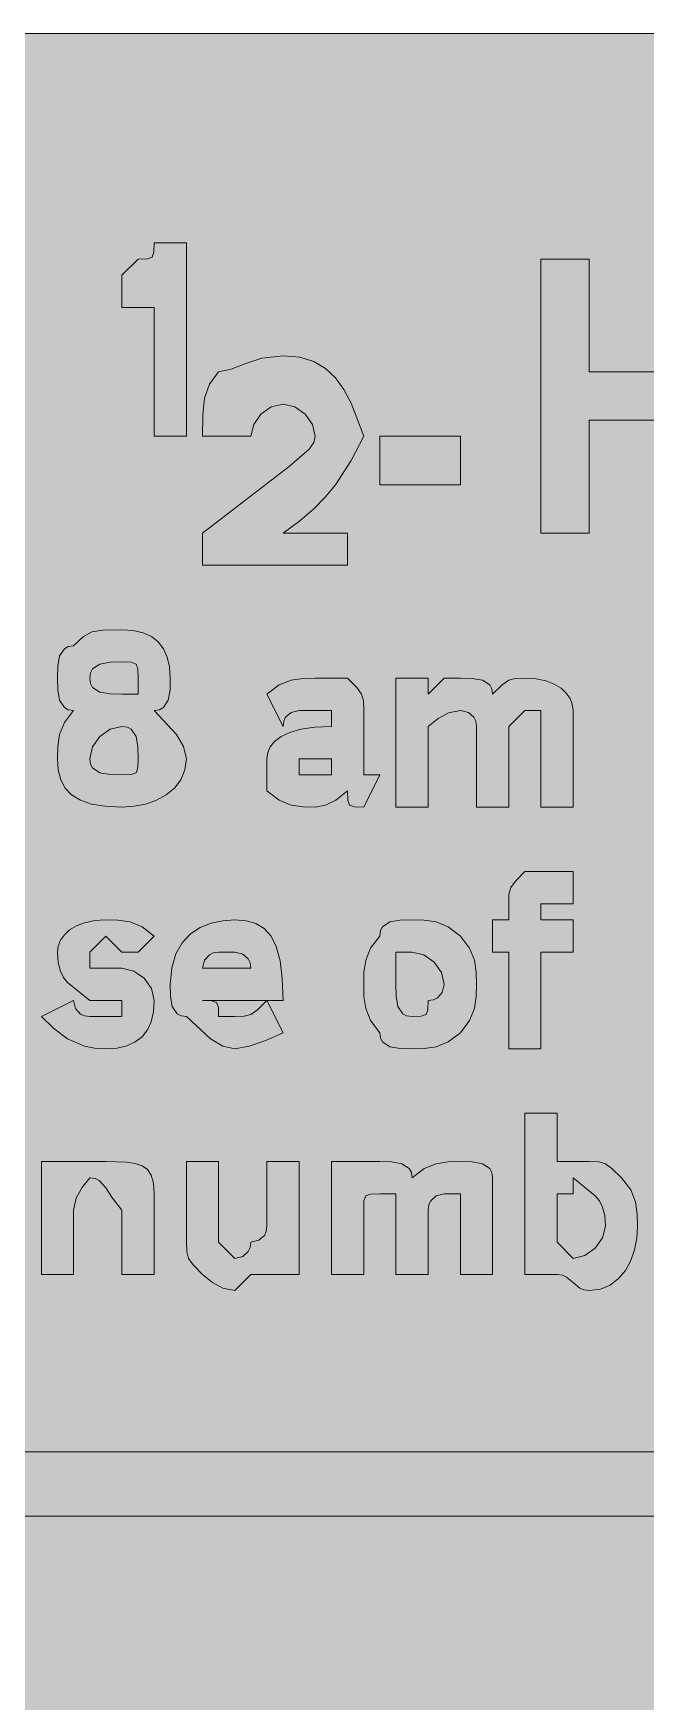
# Model space of a CAD drawing. Header units: metres. Extents: x 9 to 558, y 12 to 260.
# Drawn here: x 153.8 to 199.4, y 136 to 260.2 of the extents above; entities that cross this region are included whole.
import ezdxf

# ---------------------------------------------------------------- set-up
doc = ezdxf.new("R2010")
doc.units = ezdxf.units.M
for name, color, linetype, true_color in [('FILL_BLACK_000000', 7, 'Continuous', 0x000000), ('FILL_YELLOW_FFFF00', 7, 'Continuous', 0xffff00), ('STROKE_BLACK_000000', 7, 'Continuous', 0x000000)]:
    doc.layers.add(name, color=color, linetype=linetype, true_color=true_color)

msp = doc.modelspace()

# ---------------------------------------------------------------- hatches: boundary and pattern name
at = {"layer": 'FILL_BLACK_000000', "true_color": 0x000000}
h = msp.add_hatch(color=7, dxfattribs=at)
h.dxf.hatch_style = 1
h.paths.add_polyline_path([(162.81, 230.16), (162.81, 239.76), (160.41, 239.76), (160.41, 242.16), (161.61, 243.36), (162.3, 243.38), (162.66, 243.51), (162.79, 243.87), (162.81, 244.56), (165.21, 244.56), (165.21, 230.16), (162.81, 230.16)])
h = msp.add_hatch(color=7, dxfattribs=at)
h.dxf.hatch_style = 1
h.paths.add_polyline_path([(200.01, 234.96), (203.61, 234.96), (203.61, 243.36), (207.21, 243.36), (207.21, 222.96), (203.61, 222.96), (203.61, 231.36), (200.01, 231.36), (195.21, 231.36), (195.21, 222.96), (191.61, 222.96), (191.61, 243.36), (195.21, 243.36), (195.21, 234.96), (200.01, 234.96)])
h = msp.add_hatch(color=7, dxfattribs=at)
h.dxf.hatch_style = 1
h.paths.add_polyline_path([(177.21, 222.96), (177.21, 220.56), (166.41, 220.56), (166.41, 222.96), (172.86, 227.91), (174.34, 229.2), (174.7, 229.7), (174.81, 230.16), (174.6, 231.04), (174.06, 231.81), (173.29, 232.35), (172.41, 232.56), (171.53, 232.35), (170.76, 231.81), (170.22, 231.04), (170.01, 230.16), (166.41, 230.16), (166.43, 231.75), (166.56, 233.01), (166.92, 234.04), (167.61, 234.96), (168.53, 235.15), (169.56, 235.56), (170.82, 235.97), (172.41, 236.16), (173.65, 236.05), (174.7, 235.73), (175.57, 235.21), (176.31, 234.51), (176.93, 233.64), (177.47, 232.62), (178.41, 230.16), (177.47, 228.36), (176.31, 226.56), (175.57, 225.66), (174.7, 224.76), (173.65, 223.86), (172.41, 222.96), (177.21, 222.96)])
h = msp.add_hatch(color=7, dxfattribs=at)
h.dxf.hatch_style = 1
h.paths.add_polyline_path([(185.61, 226.56), (179.61, 226.56), (179.61, 230.16), (185.61, 230.16), (185.61, 226.56)])
h = msp.add_hatch(color=7, dxfattribs=at)
h.dxf.hatch_style = 1
h.paths.add_polyline_path([(157.31, 203.07), (156.66, 203.46), (156.18, 203.97), (155.85, 204.58), (155.67, 205.32), (155.61, 206.16), (155.63, 207.06), (155.76, 207.96), (156.12, 208.86), (156.81, 209.76), (156.41, 209.81), (156.12, 209.97), (155.76, 210.51), (155.63, 211.28), (155.61, 212.16), (155.63, 213.04), (155.76, 213.81), (156.12, 214.35), (156.41, 214.51), (156.81, 214.56), (157.54, 215.25), (158.16, 215.61), (159, 215.74), (160.41, 215.76), (161.25, 215.7), (161.98, 215.53), (162.6, 215.25), (163.11, 214.86), (163.5, 214.35), (163.78, 213.73), (163.95, 213), (164.01, 212.16), (163.99, 211.28), (163.86, 210.51), (163.5, 209.97), (163.21, 209.81), (162.81, 209.76), (164.46, 207.96), (165, 207.06), (165.21, 206.16), (165.1, 205.32), (164.8, 204.58), (164.32, 203.97), (163.71, 203.46), (162.98, 203.07), (162.17, 202.78), (161.31, 202.62), (160.41, 202.56), (159.17, 202.62), (158.14, 202.78), (157.31, 203.07)])
h.paths.add_polyline_path([(158.22, 207.04), (158.01, 206.16), (158.06, 205.76), (158.22, 205.47), (158.76, 205.11), (159.53, 204.98), (160.41, 204.96), (161.1, 204.98), (161.46, 205.11), (161.59, 205.47), (161.61, 206.16), (161.59, 207.04), (161.46, 207.81), (161.1, 208.35), (160.81, 208.51), (160.41, 208.56), (159.53, 208.35), (158.76, 207.81), (158.22, 207.04)], flags=16)
h.paths.add_polyline_path([(161.46, 213.21), (161.1, 213.34), (160.41, 213.36), (159.53, 213.34), (158.76, 213.21), (158.22, 212.85), (158.06, 212.56), (158.01, 212.16), (158.06, 211.76), (158.22, 211.47), (158.76, 211.11), (159.53, 210.98), (160.41, 210.96), (161.61, 210.96), (161.61, 212.16), (161.59, 212.85), (161.46, 213.21)], flags=16)
h = msp.add_hatch(color=7, dxfattribs=at)
h.dxf.hatch_style = 1
h.paths.add_polyline_path([(174.81, 209.76), (173.61, 209.76), (173.01, 209.61), (172.6, 209.25), (172.46, 208.96), (172.41, 208.56), (171.21, 210.96), (172.11, 211.65), (173.01, 212.01), (173.91, 212.14), (174.81, 212.16), (177.21, 212.16), (177.9, 211.45), (178.26, 210.96), (178.39, 210.47), (178.41, 209.76), (178.41, 204.96), (179.61, 204.96), (178.41, 202.56), (177.72, 202.58), (177.36, 202.71), (177.23, 203.07), (177.21, 203.76), (176.33, 203.07), (175.56, 202.71), (174.81, 202.56), (173.91, 202.58), (173.01, 202.71), (172.11, 203.07), (171.21, 203.76), (171.21, 206.16), (171.27, 206.61), (171.45, 207.04), (171.78, 207.45), (172.26, 207.81), (172.91, 208.12), (173.74, 208.35), (174.77, 208.51), (176.01, 208.56), (176.01, 209.76), (174.81, 209.76)])
h.paths.add_polyline_path([(174.81, 204.96), (176.01, 204.96), (176.01, 206.16), (173.61, 206.16), (173.61, 204.96), (174.81, 204.96)], flags=16)
h = msp.add_hatch(color=7, dxfattribs=at)
h.dxf.hatch_style = 1
h.paths.add_polyline_path([(189.21, 208.56), (189.21, 202.56), (186.81, 202.56), (186.81, 208.56), (186.76, 208.96), (186.62, 209.25), (186.21, 209.61), (185.61, 209.76), (184.73, 209.57), (183.96, 209.16), (183.21, 208.56), (183.21, 202.56), (180.81, 202.56), (180.81, 212.16), (183.21, 212.16), (183.21, 210.96), (184.41, 212.16), (185.61, 212.16), (186.49, 212.14), (187.26, 212.01), (187.8, 211.65), (187.96, 211.36), (188.01, 210.96), (188.72, 211.65), (189.21, 212.01), (189.7, 212.14), (190.41, 212.16), (191.25, 212.11), (191.98, 211.95), (192.6, 211.72), (193.11, 211.41), (193.5, 211.05), (193.78, 210.64), (193.95, 210.21), (194.01, 209.76), (194.01, 202.56), (191.61, 202.56), (191.61, 208.56), (191.61, 209.76), (190.41, 209.76), (189.21, 208.56)])
h = msp.add_hatch(color=7, dxfattribs=at)
h.dxf.hatch_style = 1
h.paths.add_polyline_path([(189.21, 184.56), (189.21, 191.76), (188.01, 191.76), (188.01, 194.16), (189.21, 194.16), (189.21, 195.36), (189.23, 196.07), (189.36, 196.56), (189.72, 197.05), (190.41, 197.76), (192.81, 197.76), (194.01, 197.76), (194.01, 195.36), (192.81, 195.36), (191.61, 195.36), (191.61, 194.16), (194.01, 194.16), (194.01, 191.76), (191.61, 191.76), (191.61, 184.56), (189.21, 184.56)])
h = msp.add_hatch(color=7, dxfattribs=at)
h.dxf.hatch_style = 1
h.paths.add_polyline_path([(162.75, 187.32), (162.58, 186.58), (162.3, 185.97), (161.91, 185.46), (161.4, 185.07), (160.78, 184.78), (160.05, 184.62), (159.21, 184.56), (158.36, 184.61), (157.62, 184.77), (156.36, 185.31), (155.33, 186.08), (154.41, 186.96), (156.81, 188.16), (156.96, 187.56), (157.32, 187.15), (157.61, 187.01), (158.01, 186.96), (159.21, 186.96), (160.41, 186.96), (160.41, 188.16), (158.01, 188.16), (156.36, 189.51), (156.05, 189.88), (155.82, 190.35), (155.66, 190.97), (155.61, 191.76), (155.67, 192.21), (155.83, 192.64), (156.12, 193.05), (156.51, 193.41), (157.02, 193.72), (157.63, 193.95), (158.37, 194.11), (159.21, 194.16), (160.11, 194.14), (161.01, 194.01), (161.91, 193.65), (162.81, 192.96), (161.61, 191.76), (160.41, 191.76), (159.21, 192.96), (158.01, 191.76), (158.01, 190.56), (160.41, 190.56), (161.29, 190.35), (162.06, 189.81), (162.6, 189.04), (162.81, 188.16), (162.75, 187.32)])
h = msp.add_hatch(color=7, dxfattribs=at)
h.dxf.hatch_style = 1
h.paths.add_polyline_path([(169.88, 184.75), (168.81, 184.56), (167.91, 184.77), (167.01, 185.31), (165.21, 186.96), (164.81, 187.01), (164.52, 187.17), (164.16, 187.71), (164.03, 188.48), (164.01, 189.36), (164.12, 190.6), (164.42, 191.63), (164.9, 192.46), (165.51, 193.11), (166.24, 193.59), (167.05, 193.92), (167.91, 194.1), (168.81, 194.16), (169.65, 194.1), (170.38, 193.9), (171, 193.53), (171.51, 192.96), (171.9, 192.17), (172.18, 191.12), (172.35, 189.8), (172.41, 188.16), (171.21, 188.16), (172.41, 185.76), (171.06, 185.16), (169.88, 184.75)])
h.paths.add_polyline_path([(166.41, 188.16), (167.1, 188.14), (167.46, 188.01), (167.59, 187.65), (167.61, 186.96), (168.81, 186.96), (169.52, 186.98), (170.01, 187.11), (170.5, 187.47), (171.21, 188.16), (166.41, 188.16)], flags=16)
h.paths.add_polyline_path([(169.96, 190.96), (169.82, 191.25), (169.41, 191.61), (168.81, 191.76), (167.61, 191.76), (167.21, 191.71), (166.92, 191.57), (166.56, 191.16), (166.41, 190.56), (170.01, 190.56), (169.96, 190.96)], flags=16)
h = msp.add_hatch(color=7, dxfattribs=at)
h.dxf.hatch_style = 1
h.paths.add_polyline_path([(186.66, 187.56), (186.3, 186.66), (185.61, 185.76), (184.71, 185.07), (183.81, 184.71), (182.91, 184.58), (182.01, 184.56), (181.13, 184.58), (180.36, 184.71), (179.82, 185.07), (179.66, 185.36), (179.61, 185.76), (178.92, 186.66), (178.56, 187.56), (178.43, 188.46), (178.41, 189.36), (178.43, 190.26), (178.56, 191.16), (178.92, 192.06), (179.61, 192.96), (179.66, 193.36), (179.82, 193.65), (180.36, 194.01), (181.13, 194.14), (182.01, 194.16), (182.91, 194.14), (183.81, 194.01), (184.71, 193.65), (185.61, 192.96), (186.3, 192.06), (186.66, 191.16), (186.79, 190.26), (186.81, 189.36), (186.79, 188.46), (186.66, 187.56)])
h.paths.add_polyline_path([(183.66, 191.01), (182.89, 191.55), (182.01, 191.76), (180.81, 191.76), (180.81, 189.36), (180.83, 188.48), (180.96, 187.71), (181.32, 187.17), (181.61, 187.01), (182.01, 186.96), (182.7, 186.98), (183.06, 187.11), (183.19, 187.47), (183.21, 188.16), (183.61, 188.21), (183.9, 188.35), (184.26, 188.76), (184.41, 189.36), (184.2, 190.24), (183.66, 191.01)], flags=16)
h = msp.add_hatch(color=7, dxfattribs=at)
h.dxf.hatch_style = 1
h.paths.add_polyline_path([(194.5, 166.75), (194.01, 167.16), (193.52, 167.57), (193.21, 167.71), (192.81, 167.76), (190.41, 167.76), (190.41, 179.76), (192.81, 179.76), (192.81, 176.16), (195.21, 176.16), (195.92, 176.14), (196.41, 176.01), (196.9, 175.65), (197.61, 174.96), (198.3, 174.06), (198.66, 173.16), (198.79, 172.26), (198.81, 171.36), (198.75, 170.46), (198.58, 169.6), (198.3, 168.79), (197.91, 168.06), (197.4, 167.45), (196.78, 166.97), (196.05, 166.67), (195.21, 166.56), (194.81, 166.61), (194.5, 166.75)])
h.paths.add_polyline_path([(195.66, 169.71), (196.2, 170.48), (196.41, 171.36), (196.36, 172.15), (196.2, 172.77), (195.97, 173.24), (195.66, 173.61), (194.01, 174.96), (194.01, 173.76), (192.81, 173.76), (192.81, 170.16), (194.01, 168.96), (194.89, 169.17), (195.66, 169.71)], flags=16)
h = msp.add_hatch(color=7, dxfattribs=at)
h.dxf.hatch_style = 1
h.paths.add_polyline_path([(160.41, 167.76), (160.41, 172.56), (159.7, 173.44), (159.21, 174.21), (158.72, 174.75), (158.41, 174.91), (158.01, 174.96), (157.41, 174.21), (157, 173.44), (156.81, 172.56), (156.81, 167.76), (154.41, 167.76), (154.41, 176.16), (156.81, 176.16), (158.01, 176.16), (159.21, 176.16), (160.78, 176.12), (161.4, 176.03), (161.91, 175.86), (162.3, 175.57), (162.58, 175.15), (162.75, 174.55), (162.81, 173.76), (162.81, 167.76), (160.41, 167.76)])
h = msp.add_hatch(color=7, dxfattribs=at)
h.dxf.hatch_style = 1
h.paths.add_polyline_path([(173.61, 176.16), (173.61, 167.76), (170.01, 167.76), (168.81, 166.56), (167.93, 166.75), (167.16, 167.16), (166.41, 167.76), (165.72, 168.47), (165.36, 168.96), (165.23, 169.45), (165.21, 170.16), (165.21, 176.16), (167.61, 176.16), (167.61, 171.36), (167.61, 170.16), (168.81, 168.96), (169.41, 169.11), (169.82, 169.47), (169.96, 169.76), (170.01, 170.16), (170.61, 170.31), (171.02, 170.67), (171.16, 170.96), (171.21, 171.36), (171.21, 176.16), (173.61, 176.16)])
h = msp.add_hatch(color=7, dxfattribs=at)
h.dxf.hatch_style = 1
h.paths.add_polyline_path([(183.81, 173.61), (183.4, 173.25), (183.26, 172.96), (183.21, 172.56), (183.21, 167.76), (180.81, 167.76), (180.81, 173.76), (179.61, 173.76), (178.92, 173.74), (178.56, 173.61), (178.43, 173.25), (178.41, 172.56), (178.41, 167.76), (176.01, 167.76), (176.01, 176.16), (178.41, 176.16), (179.61, 176.16), (180.49, 176.14), (181.26, 176.01), (181.8, 175.65), (181.96, 175.36), (182.01, 174.96), (182.91, 175.65), (183.81, 176.01), (184.71, 176.14), (185.61, 176.16), (186.49, 176.14), (187.26, 176.01), (187.8, 175.65), (187.96, 175.36), (188.01, 174.96), (188.01, 173.76), (188.01, 167.76), (185.61, 167.76), (185.61, 173.76), (184.41, 173.76), (183.81, 173.61)])
h = msp.add_hatch(color=7, dxfattribs=at)
h.dxf.hatch_style = 1
h.paths.add_polyline_path([(490.41, 159.36), (497.61, 159.36), (504.81, 152.16), (497.61, 144.96), (490.41, 144.96), (495.21, 149.76), (62.01, 149.76), (62.01, 154.56), (495.21, 154.56), (490.41, 159.36)])
at = {"layer": 'FILL_YELLOW_FFFF00', "true_color": 0xffff00}
h = msp.add_hatch(color=7, dxfattribs=at)
h.dxf.hatch_style = 1
h.paths.add_polyline_path([(551.26, 260.11), (552.02, 259.95), (553.41, 259.41), (556.41, 257.76), (556.81, 257.26), (557.1, 256.67), (557.46, 255.36), (557.61, 252.96), (557.61, 18.96), (557.61, 16.56), (557.56, 16.16), (557.42, 15.85), (557.01, 15.36), (556.6, 14.87), (556.46, 14.56), (556.41, 14.16), (553.41, 12.51), (552.02, 11.97), (551.26, 11.81), (550.41, 11.76), (16.41, 11.76), (15.53, 11.78), (14.76, 11.91), (14.22, 12.27), (14.06, 12.56), (14.01, 12.96), (13.13, 12.98), (12.36, 13.11), (11.82, 13.47), (11.66, 13.76), (11.61, 14.16), (10.82, 14.66), (10.22, 15.25), (9.8, 15.89), (9.51, 16.56), (9.25, 17.87), (9.21, 18.96), (9.21, 252.96), (9.21, 255.36), (9.92, 256.24), (10.41, 257.01), (10.9, 257.55), (11.21, 257.71), (11.61, 257.76), (11.66, 258.16), (11.82, 258.47), (12.36, 258.96), (13.13, 259.45), (14.01, 260.16), (16.41, 260.16), (550.41, 260.16), (551.26, 260.11)])

# ---------------------------------------------------------------- linework, layer by layer
at = {"layer": 'FILL_BLACK_000000', "lineweight": 0, "true_color": 0x000000}
for points in [[(162.81, 230.16), (162.81, 239.76), (160.41, 239.76), (160.41, 242.16), (161.61, 243.36), (162.3, 243.38), (162.66, 243.51), (162.79, 243.87), (162.81, 244.56), (165.21, 244.56), (165.21, 230.16)], [(200.01, 234.96), (203.61, 234.96), (203.61, 243.36), (207.21, 243.36), (207.21, 222.96), (203.61, 222.96), (203.61, 231.36), (200.01, 231.36), (195.21, 231.36), (195.21, 222.96), (191.61, 222.96), (191.61, 243.36), (195.21, 243.36), (195.21, 234.96)], [(177.21, 222.96), (177.21, 220.56), (166.41, 220.56), (166.41, 222.96), (172.86, 227.91), (174.34, 229.2), (174.7, 229.7), (174.81, 230.16), (174.6, 231.04), (174.06, 231.81), (173.29, 232.35), (172.41, 232.56), (171.53, 232.35), (170.76, 231.81), (170.22, 231.04), (170.01, 230.16), (166.41, 230.16), (166.43, 231.75), (166.56, 233.01), (166.92, 234.04), (167.61, 234.96), (168.53, 235.15), (169.56, 235.56), (170.82, 235.97), (172.41, 236.16), (173.65, 236.05), (174.7, 235.73), (175.57, 235.21), (176.31, 234.51), (176.93, 233.64), (177.47, 232.62), (178.41, 230.16), (177.47, 228.36), (176.31, 226.56), (175.57, 225.66), (174.7, 224.76), (173.65, 223.86), (172.41, 222.96)], [(185.61, 226.56), (179.61, 226.56), (179.61, 230.16), (185.61, 230.16)], [(157.31, 203.07), (156.66, 203.46), (156.18, 203.97), (155.85, 204.58), (155.67, 205.32), (155.61, 206.16), (155.63, 207.06), (155.76, 207.96), (156.12, 208.86), (156.81, 209.76), (156.41, 209.81), (156.12, 209.97), (155.76, 210.51), (155.63, 211.28), (155.61, 212.16), (155.63, 213.04), (155.76, 213.81), (156.12, 214.35), (156.41, 214.51), (156.81, 214.56), (157.54, 215.25), (158.16, 215.61), (159, 215.74), (160.41, 215.76), (161.25, 215.7), (161.98, 215.53), (162.6, 215.25), (163.11, 214.86), (163.5, 214.35), (163.78, 213.73), (163.95, 213), (164.01, 212.16), (163.99, 211.28), (163.86, 210.51), (163.5, 209.97), (163.21, 209.81), (162.81, 209.76), (164.46, 207.96), (165, 207.06), (165.21, 206.16), (165.1, 205.32), (164.8, 204.58), (164.32, 203.97), (163.71, 203.46), (162.98, 203.07), (162.17, 202.78), (161.31, 202.62), (160.41, 202.56), (159.17, 202.62), (158.14, 202.78)], [(161.46, 213.21), (161.1, 213.34), (160.41, 213.36), (159.53, 213.34), (158.76, 213.21), (158.22, 212.85), (158.06, 212.56), (158.01, 212.16), (158.06, 211.76), (158.22, 211.47), (158.76, 211.11), (159.53, 210.98), (160.41, 210.96), (161.61, 210.96), (161.61, 212.16), (161.59, 212.85)], [(174.81, 209.76), (173.61, 209.76), (173.01, 209.61), (172.6, 209.25), (172.46, 208.96), (172.41, 208.56), (171.21, 210.96), (172.11, 211.65), (173.01, 212.01), (173.91, 212.14), (174.81, 212.16), (177.21, 212.16), (177.9, 211.45), (178.26, 210.96), (178.39, 210.47), (178.41, 209.76), (178.41, 204.96), (179.61, 204.96), (178.41, 202.56), (177.72, 202.58), (177.36, 202.71), (177.23, 203.07), (177.21, 203.76), (176.33, 203.07), (175.56, 202.71), (174.81, 202.56), (173.91, 202.58), (173.01, 202.71), (172.11, 203.07), (171.21, 203.76), (171.21, 206.16), (171.27, 206.61), (171.45, 207.04), (171.78, 207.45), (172.26, 207.81), (172.91, 208.12), (173.74, 208.35), (174.77, 208.51), (176.01, 208.56), (176.01, 209.76)], [(189.21, 208.56), (189.21, 202.56), (186.81, 202.56), (186.81, 208.56), (186.76, 208.96), (186.62, 209.25), (186.21, 209.61), (185.61, 209.76), (184.73, 209.57), (183.96, 209.16), (183.21, 208.56), (183.21, 202.56), (180.81, 202.56), (180.81, 212.16), (183.21, 212.16), (183.21, 210.96), (184.41, 212.16), (185.61, 212.16), (186.49, 212.14), (187.26, 212.01), (187.8, 211.65), (187.96, 211.36), (188.01, 210.96), (188.72, 211.65), (189.21, 212.01), (189.7, 212.14), (190.41, 212.16), (191.25, 212.11), (191.98, 211.95), (192.6, 211.72), (193.11, 211.41), (193.5, 211.05), (193.78, 210.64), (193.95, 210.21), (194.01, 209.76), (194.01, 202.56), (191.61, 202.56), (191.61, 208.56), (191.61, 209.76), (190.41, 209.76)], [(158.22, 207.04), (158.01, 206.16), (158.06, 205.76), (158.22, 205.47), (158.76, 205.11), (159.53, 204.98), (160.41, 204.96), (161.1, 204.98), (161.46, 205.11), (161.59, 205.47), (161.61, 206.16), (161.59, 207.04), (161.46, 207.81), (161.1, 208.35), (160.81, 208.51), (160.41, 208.56), (159.53, 208.35), (158.76, 207.81)], [(174.81, 204.96), (176.01, 204.96), (176.01, 206.16), (173.61, 206.16), (173.61, 204.96)], [(189.21, 184.56), (189.21, 191.76), (188.01, 191.76), (188.01, 194.16), (189.21, 194.16), (189.21, 195.36), (189.23, 196.07), (189.36, 196.56), (189.72, 197.05), (190.41, 197.76), (192.81, 197.76), (194.01, 197.76), (194.01, 195.36), (192.81, 195.36), (191.61, 195.36), (191.61, 194.16), (194.01, 194.16), (194.01, 191.76), (191.61, 191.76), (191.61, 184.56)], [(162.75, 187.32), (162.58, 186.58), (162.3, 185.97), (161.91, 185.46), (161.4, 185.07), (160.78, 184.78), (160.05, 184.62), (159.21, 184.56), (158.36, 184.61), (157.62, 184.77), (156.36, 185.31), (155.33, 186.08), (154.41, 186.96), (156.81, 188.16), (156.96, 187.56), (157.32, 187.15), (157.61, 187.01), (158.01, 186.96), (159.21, 186.96), (160.41, 186.96), (160.41, 188.16), (158.01, 188.16), (156.36, 189.51), (156.05, 189.88), (155.82, 190.35), (155.66, 190.97), (155.61, 191.76), (155.67, 192.21), (155.83, 192.64), (156.12, 193.05), (156.51, 193.41), (157.02, 193.72), (157.63, 193.95), (158.37, 194.11), (159.21, 194.16), (160.11, 194.14), (161.01, 194.01), (161.91, 193.65), (162.81, 192.96), (161.61, 191.76), (160.41, 191.76), (159.21, 192.96), (158.01, 191.76), (158.01, 190.56), (160.41, 190.56), (161.29, 190.35), (162.06, 189.81), (162.6, 189.04), (162.81, 188.16)], [(169.88, 184.75), (168.81, 184.56), (167.91, 184.77), (167.01, 185.31), (165.21, 186.96), (164.81, 187.01), (164.52, 187.17), (164.16, 187.71), (164.03, 188.48), (164.01, 189.36), (164.12, 190.6), (164.42, 191.63), (164.9, 192.46), (165.51, 193.11), (166.24, 193.59), (167.05, 193.92), (167.91, 194.1), (168.81, 194.16), (169.65, 194.1), (170.38, 193.9), (171, 193.53), (171.51, 192.96), (171.9, 192.17), (172.18, 191.12), (172.35, 189.8), (172.41, 188.16), (171.21, 188.16), (172.41, 185.76), (171.06, 185.16)], [(186.66, 187.56), (186.3, 186.66), (185.61, 185.76), (184.71, 185.07), (183.81, 184.71), (182.91, 184.58), (182.01, 184.56), (181.13, 184.58), (180.36, 184.71), (179.82, 185.07), (179.66, 185.36), (179.61, 185.76), (178.92, 186.66), (178.56, 187.56), (178.43, 188.46), (178.41, 189.36), (178.43, 190.26), (178.56, 191.16), (178.92, 192.06), (179.61, 192.96), (179.66, 193.36), (179.82, 193.65), (180.36, 194.01), (181.13, 194.14), (182.01, 194.16), (182.91, 194.14), (183.81, 194.01), (184.71, 193.65), (185.61, 192.96), (186.3, 192.06), (186.66, 191.16), (186.79, 190.26), (186.81, 189.36), (186.79, 188.46)], [(169.96, 190.96), (169.82, 191.25), (169.41, 191.61), (168.81, 191.76), (167.61, 191.76), (167.21, 191.71), (166.92, 191.57), (166.56, 191.16), (166.41, 190.56), (170.01, 190.56)], [(183.66, 191.01), (182.89, 191.55), (182.01, 191.76), (180.81, 191.76), (180.81, 189.36), (180.83, 188.48), (180.96, 187.71), (181.32, 187.17), (181.61, 187.01), (182.01, 186.96), (182.7, 186.98), (183.06, 187.11), (183.19, 187.47), (183.21, 188.16), (183.61, 188.21), (183.9, 188.35), (184.26, 188.76), (184.41, 189.36), (184.2, 190.24)], [(166.41, 188.16), (167.1, 188.14), (167.46, 188.01), (167.59, 187.65), (167.61, 186.96), (168.81, 186.96), (169.52, 186.98), (170.01, 187.11), (170.5, 187.47), (171.21, 188.16)], [(194.5, 166.75), (194.01, 167.16), (193.52, 167.57), (193.21, 167.71), (192.81, 167.76), (190.41, 167.76), (190.41, 179.76), (192.81, 179.76), (192.81, 176.16), (195.21, 176.16), (195.92, 176.14), (196.41, 176.01), (196.9, 175.65), (197.61, 174.96), (198.3, 174.06), (198.66, 173.16), (198.79, 172.26), (198.81, 171.36), (198.75, 170.46), (198.58, 169.6), (198.3, 168.79), (197.91, 168.06), (197.4, 167.45), (196.78, 166.97), (196.05, 166.67), (195.21, 166.56), (194.81, 166.61)], [(160.41, 167.76), (160.41, 172.56), (159.7, 173.44), (159.21, 174.21), (158.72, 174.75), (158.41, 174.91), (158.01, 174.96), (157.41, 174.21), (157, 173.44), (156.81, 172.56), (156.81, 167.76), (154.41, 167.76), (154.41, 176.16), (156.81, 176.16), (158.01, 176.16), (159.21, 176.16), (160.78, 176.12), (161.4, 176.03), (161.91, 175.86), (162.3, 175.57), (162.58, 175.15), (162.75, 174.55), (162.81, 173.76), (162.81, 167.76)], [(173.61, 176.16), (173.61, 167.76), (170.01, 167.76), (168.81, 166.56), (167.93, 166.75), (167.16, 167.16), (166.41, 167.76), (165.72, 168.47), (165.36, 168.96), (165.23, 169.45), (165.21, 170.16), (165.21, 176.16), (167.61, 176.16), (167.61, 171.36), (167.61, 170.16), (168.81, 168.96), (169.41, 169.11), (169.82, 169.47), (169.96, 169.76), (170.01, 170.16), (170.61, 170.31), (171.02, 170.67), (171.16, 170.96), (171.21, 171.36), (171.21, 176.16)], [(183.81, 173.61), (183.4, 173.25), (183.26, 172.96), (183.21, 172.56), (183.21, 167.76), (180.81, 167.76), (180.81, 173.76), (179.61, 173.76), (178.92, 173.74), (178.56, 173.61), (178.43, 173.25), (178.41, 172.56), (178.41, 167.76), (176.01, 167.76), (176.01, 176.16), (178.41, 176.16), (179.61, 176.16), (180.49, 176.14), (181.26, 176.01), (181.8, 175.65), (181.96, 175.36), (182.01, 174.96), (182.91, 175.65), (183.81, 176.01), (184.71, 176.14), (185.61, 176.16), (186.49, 176.14), (187.26, 176.01), (187.8, 175.65), (187.96, 175.36), (188.01, 174.96), (188.01, 173.76), (188.01, 167.76), (185.61, 167.76), (185.61, 173.76), (184.41, 173.76)], [(195.66, 169.71), (196.2, 170.48), (196.41, 171.36), (196.36, 172.15), (196.2, 172.77), (195.97, 173.24), (195.66, 173.61), (194.01, 174.96), (194.01, 173.76), (192.81, 173.76), (192.81, 170.16), (194.01, 168.96), (194.89, 169.17)], [(490.41, 159.36), (497.61, 159.36), (504.81, 152.16), (497.61, 144.96), (490.41, 144.96), (495.21, 149.76), (62.01, 149.76), (62.01, 154.56), (495.21, 154.56)]]:
    msp.add_lwpolyline(points, close=True, dxfattribs=at)
at = {"layer": 'FILL_YELLOW_FFFF00', "lineweight": 0, "true_color": 0xffff00}
msp.add_lwpolyline([(16.41, 260.16), (550.41, 260.16)], dxfattribs=at)
at = {"layer": 'STROKE_BLACK_000000', "lineweight": 0, "true_color": 0x000000}
msp.add_lwpolyline([(180.61, 203.6), (180.61, 203.6)], dxfattribs=at)

doc.saveas('drawing.dxf')
